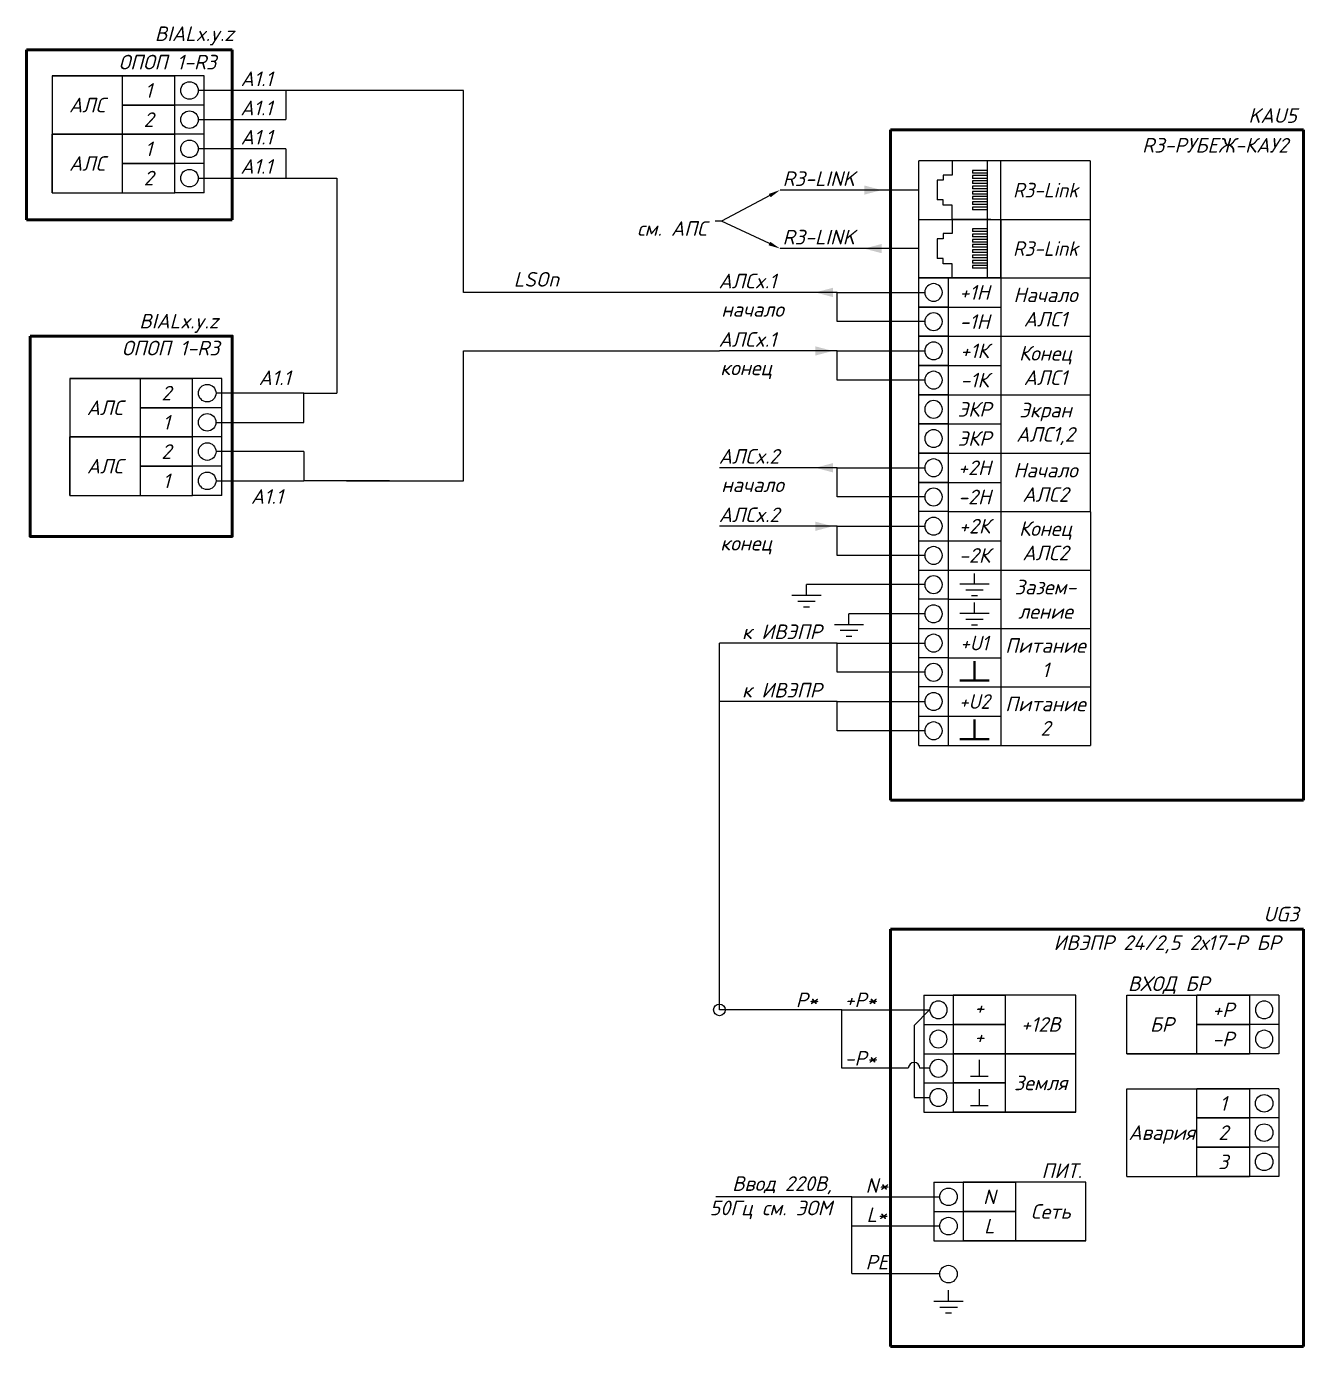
# Model space of a CAD drawing. Extents: x -152830 to 1281226, y -304852 to -2349.
# Drawn here: x 1129699 to 1151549, y -44218 to -21628 of the extents above; entities that cross this region are included whole.
import ezdxf
from ezdxf import colors
from ezdxf.entities.mleader import LeaderData, LeaderLine
from ezdxf.enums import TextEntityAlignment as Align
from ezdxf.math import Vec2, Vec3

# ---------------------------------------------------------------- set-up
doc = ezdxf.new("R2010")
doc.units = 0
doc.header["$LTSCALE"] = 100
doc.layers.get('Defpoints').update_dxf_attribs({"color": 42})
for name, color, linetype, lineweight in [('13_text', 250, 'Continuous', 15), ('TEXT', 7, 'Continuous', 30), ('Кабельные стояки', 7, 'Continuous', 25), ('Схемы подключ', 7, 'Continuous', 15)]:
    doc.layers.add(name, color=color, linetype=linetype, lineweight=lineweight)
doc.layers.add('PDF _Текст', color=7, linetype='Continuous', true_color=0xb82d00)
doc.styles.add('OlympDesign', font='isocpeui.ttf', dxfattribs={"height": 250})

# ---------------------------------------------------------------- blocks, each defined once
blk = doc.blocks.new('разьем')
for p, q in [((0, -1000), (0, 0)), ((-600, 0), (-600, -242)), ((-254, -210), (-254, -163)), ((0, -163), (-254, -163)), ((0, -210), (-254, -210)), ((-753, -332), (-854, -332)), ((-854, -668), (-854, -333)), ((-600, -242), (-753, -242)), ((-753, -242), (-753, -332)), ((-254, -299), (-254, -253)), ((0, -253), (-254, -253)), ((0, -299), (-254, -299)), ((-254, -389), (-254, -343)), ((0, -343), (-254, -343)), ((0, -389), (-254, -389)), ((-254, -479), (-254, -432)), ((0, -432), (-254, -432)), ((-753, -668), (-854, -668)), ((-753, -758), (-753, -668)), ((0, -479), (-254, -479)), ((-254, -568), (-254, -522)), ((0, -522), (-254, -522)), ((0, -568), (-254, -568)), ((-254, -658), (-254, -612)), ((0, -612), (-254, -612)), ((0, -658), (-254, -658)), ((-600, -758), (-753, -758)), ((-600, -1000), (-600, -758)), ((-254, -748), (-254, -701)), ((0, -701), (-254, -701)), ((0, -748), (-254, -748)), ((-254, -838), (-254, -791)), ((0, -791), (-254, -791)), ((0, -838), (-254, -838))]:
    blk.add_line(p, q)

msp = doc.modelspace()

# ---------------------------------------------------------------- linework, layer by layer
for p, q in [((1147899.377199, -23930.056175), (1144968.915081, -23930.056175)), ((1144968.915081, -24930.056175), (1144968.915081, -23930.056175)), ((1146369.850639, -25930.056175), (1146369.850639, -23930.056175)), ((1146196.469893, -24930.056175), (1145536.903674, -24930.056175)), ((1146369.850639, -24930.056175), (1147899.18085, -24930.356367)), ((1146369.83936, -26930.056175), (1147897.495686, -26930.089367)), ((1146369.774177, -29930.056175), (1147897.430503, -29930.089367)), ((1146369.774917, -30930.056175), (1147897.408775, -30930.089367)), ((1145068.83936, -31180.056175), (1143045.495698, -31180.056175)), ((1145068.64307, -31680.056175), (1143771.066615, -31680.056175)), ((1146369.382338, -32930.101832), (1147897.365319, -32930.135031)), ((1146369.774917, -33930.056175), (1147902.338245, -33930.089474)), ((1143014.371832, -38455.81394), (1141554.963632, -38455.81394))]:
    msp.add_line(p, q)
msp.add_lwpolyline([(1144968.915081, -24930.056175), (1146369.850639, -24930.056175), (1146369.850639, -25930.056175), (1144968.915081, -25930.056175)], close=True)
at = {"layer": 'Defpoints'}
msp.add_ray((0, -11682.243475), (1, 0), dxfattribs=at)
msp.add_ray((0, -11682.243475), (1, 0), dxfattribs=at)
at = {"layer": 'Кабельные стояки', "color": 7}
for p, q in [((1134443.109346, -27903.226271), (1132942.848614, -27903.226271)), ((1134443.109346, -28403.226271), (1134443.109346, -27903.226271)), ((1134443.109346, -27903.226271), (1135008.536444, -27903.226271)), ((1132942.848614, -28403.226271), (1134442.848614, -28403.226271)), ((1134443.109346, -28903.226271), (1132943.109346, -28903.226271)), ((1134443.109346, -28903.226271), (1134443.109346, -29403.226271)), ((1132943.109346, -29403.226271), (1134443.109346, -29403.226271)), ((1135911.659304, -29403.226271), (1134443.109346, -29403.226271))]:
    msp.add_line(p, q, dxfattribs=at)
at = {"layer": 'Кабельные стояки'}
for points in [[(1141555.031038, -26180.056175), (1137178.714081, -26180.056175), (1137178.714081, -22723.88108), (1134139.393387, -22723.88108), (1134139.393387, -23223.88108)], [(1134139.65412, -23723.88108), (1134139.65412, -24223.88108), (1135008.536444, -24223.88108), (1135008.536444, -27903.226271)], [(1135177.384325, -29403.226271), (1137178.714081, -29403.226271), (1137178.714081, -27180.056175), (1141555.031038, -27180.056175)]]:
    msp.add_lwpolyline(points, dxfattribs=at)
at = {"layer": 'Кабельные стояки', "color": 7, "lineweight": 50}
msp.add_lwpolyline([(1129762.457515, -26928.077802), (1133219.523754, -26928.077802), (1133219.523754, -30355.277733), (1129762.457515, -30355.277733), (1129762.457515, -26928.077802)], dxfattribs=at)
at = {"layer": 'Кабельные стояки', "color": 7, "lineweight": 25}
for points in [[(1130442.718248, -27653.208435), (1131642.457515, -27653.208435)], [(1130442.718248, -27653.208435), (1130442.718248, -28653.208435)], [(1131642.718248, -27653.208435), (1130442.718248, -27653.208435)], [(1131642.457515, -27653.208435), (1132542.457515, -27653.208435)], [(1131642.718248, -27653.208435), (1131642.718248, -29653.208435)], [(1132542.718248, -27653.208435), (1131642.718248, -27653.208435)], [(1133042.718248, -27653.208435), (1132542.457515, -27653.208435)], [(1132542.718248, -29653.208435), (1132542.718248, -27653.208435)], [(1133042.97898, -27653.208435), (1132542.718248, -27653.208435)], [(1133042.97898, -29653.208435), (1133042.97898, -27653.208435)], [(1132542.457515, -28153.208435), (1131642.457515, -28153.208435)], [(1131642.718248, -28153.208435), (1132542.718248, -28153.208435)], [(1133042.718248, -28153.208435), (1132542.457515, -28153.208435)], [(1133042.97898, -28153.208435), (1132542.718248, -28153.208435)], [(1130442.718248, -28653.208435), (1131642.457515, -28653.208435)], [(1130442.97898, -29653.208435), (1130442.718248, -28653.208435)], [(1130442.97898, -28653.208435), (1131642.718248, -28653.208435)], [(1130442.97898, -28653.208435), (1130442.97898, -29653.208435)], [(1131642.97898, -28653.208435), (1130442.97898, -28653.208435)], [(1131642.457515, -28653.208435), (1132542.457515, -28653.208435)], [(1131642.718248, -28653.208435), (1132542.718248, -28653.208435)], [(1132542.97898, -28653.208435), (1131642.97898, -28653.208435)], [(1133042.718248, -28653.208435), (1132542.457515, -28653.208435)], [(1133042.97898, -28653.208435), (1132542.718248, -28653.208435)], [(1133043.239712, -28653.208435), (1132542.97898, -28653.208435)], [(1132542.718248, -29153.208435), (1131642.718248, -29153.208435)], [(1131642.97898, -29153.208435), (1132542.97898, -29153.208435)], [(1133042.97898, -29153.208435), (1132542.718248, -29153.208435)], [(1133043.239712, -29153.208435), (1132542.97898, -29153.208435)], [(1130442.97898, -29653.208435), (1131642.718248, -29653.208435)], [(1131642.718248, -29653.208435), (1132542.718248, -29653.208435)], [(1133042.97898, -29653.208435), (1132542.718248, -29653.208435)]]:
    msp.add_lwpolyline(points, dxfattribs=at)
for points in [[(1132942.848614, -27903.208435, -1), (1132642.848614, -27903.208435, -1)], [(1132942.587881, -28403.208435, -1), (1132642.587881, -28403.208435, -1)], [(1132943.109346, -28903.208435, -1), (1132643.109346, -28903.208435, -1)], [(1132942.848614, -29403.208435, -1), (1132642.848614, -29403.208435, -1)]]:
    msp.add_lwpolyline(points, format="xyb", close=True, dxfattribs=at)
at = {"layer": 'Схемы подключ'}
for p, q in [((1134139.65412, -22723.88108), (1132639.393387, -22723.88108)), ((1132639.393387, -23223.88108), (1134139.393387, -23223.88108)), ((1134139.65412, -23723.88108), (1132639.65412, -23723.88108)), ((1132639.65412, -24223.88108), (1134139.65412, -24223.88108)), ((1143568.707512, -26180.056175), (1141555.031038, -26180.056175)), ((1143568.426534, -26680.056175), (1143568.426534, -26180.056175)), ((1143568.707512, -26680.056175), (1143568.707512, -26180.056175)), ((1143568.83936, -27180.056175), (1141555.031038, -27180.056175)), ((1143568.83936, -27680.056175), (1143568.83936, -27180.056175)), ((1143568.707512, -29180.056175), (1141555.031038, -29180.056175)), ((1143568.426534, -29680.056175), (1143568.426534, -29180.056175)), ((1143568.707512, -29680.056175), (1143568.707512, -29180.056175)), ((1143568.83936, -30180.056175), (1141555.031038, -30180.056175)), ((1143568.83936, -30680.056175), (1143568.83936, -30180.056175)), ((1143568.575664, -32180.056175), (1141554.963632, -32180.056175)), ((1143568.511222, -32680.056175), (1143568.511222, -32180.056175)), ((1143568.575664, -32680.056175), (1143568.575664, -32180.056175)), ((1143568.707512, -32680.056175), (1143568.707512, -32180.056175)), ((1143568.575664, -33180.056175), (1141554.963632, -33180.056175)), ((1143568.511222, -33680.056175), (1143568.511222, -33180.056175)), ((1143568.575664, -33680.056175), (1143568.575664, -33180.056175)), ((1143568.707512, -33680.056175), (1143568.707512, -33180.056175)), ((1143619.897732, -38455.81394), (1143014.371832, -38455.81394)), ((1143651.468693, -38455.790693), (1143050.750938, -38455.790693)), ((1143651.729425, -38455.601027), (1143051.793867, -38455.601027)), ((1143651.803833, -39055.68005), (1143651.729425, -38455.601027)), ((1143651.915437, -39455.759077), (1143651.841029, -39055.68005)), ((1143822.781826, -41655.697452), (1141495.672223, -41655.697452)), ((1143822.781826, -42967.148648), (1143822.781826, -41655.697452))]:
    msp.add_line(p, q, dxfattribs=at)
at = {"layer": 'Схемы подключ', "lineweight": 50}
msp.add_line((1144482.306013, -23396.886388), (1144482.306013, -34868.584862), dxfattribs=at)
at = {"layer": 'Схемы подключ', "color": 0, "lineweight": 25}
for p, q in [((1144968.915081, -24428.750037), (1142591.764403, -24428.750037)), ((1144969.676229, -25430.99786), (1142591.764403, -25428.750037)), ((1143568.426534, -26180.056175), (1145068.707512, -26180.056175)), ((1145068.707512, -26680.056175), (1143568.426534, -26680.056175)), ((1143568.83936, -27180.056175), (1145068.83936, -27180.056175)), ((1145069.120338, -27680.056175), (1143568.83936, -27680.056175)), ((1143568.426534, -29180.056175), (1145068.707512, -29180.056175)), ((1145068.707512, -29680.056175), (1143568.426534, -29680.056175)), ((1143568.83936, -30180.056175), (1145068.83936, -30180.056175)), ((1145068.83936, -30680.056175), (1143568.558381, -30680.056175)), ((1143568.511222, -32180.056175), (1145068.707512, -32180.056175)), ((1145068.707512, -32680.056175), (1143568.511222, -32680.056175)), ((1143568.511222, -33180.056175), (1145068.707512, -33180.056175)), ((1145068.707512, -33680.056175), (1143568.511222, -33680.056175)), ((1143650.686496, -38455.790693), (1145151.468693, -38455.790693)), ((1143651.729425, -38455.601027), (1145151.729425, -38455.601027)), ((1144786.28926, -39455.759077), (1143651.915437, -39455.759077)), ((1145151.915437, -39455.759077), (1144986.28925, -39455.759077)), ((1143822.260361, -41655.697452), (1145322.781826, -41655.697452)), ((1145322.781826, -42155.697452), (1143822.781826, -42155.697452)), ((1143822.781826, -42967.148648), (1145321.684322, -42967.148648))]:
    msp.add_line(p, q, dxfattribs=at)
at = {"layer": 'Схемы подключ', "lineweight": 50}
for points in [[(1133219.523754, -22030.442857), (1129699.364725, -22030.442857)], [(1129699.364725, -22030.442857), (1129699.364725, -24935.793959)], [(1133219.523754, -24935.793959), (1133219.523754, -22030.442857)], [(1144482.306013, -23396.886388), (1151548.566745, -23396.886388)], [(1151548.566745, -23396.886388), (1151548.584003, -34868.584862)], [(1129699.364725, -24935.793959), (1133219.523754, -24935.793959)], [(1151548.584003, -34868.584862), (1144482.306013, -34868.584862)], [(1144482.306013, -37076.445343), (1151548.566745, -37076.445343)], [(1144482.637945, -44217.513552), (1144482.306013, -37076.445343)], [(1151548.898677, -44217.513552), (1151548.566745, -37076.445343)], [(1144482.637945, -44217.513552), (1151548.898677, -44217.513552)]]:
    msp.add_lwpolyline(points, dxfattribs=at)
at = {"layer": 'Схемы подключ', "color": 0, "lineweight": 25}
for points in [[(1130139.263021, -22473.863244), (1131339.002289, -22473.863244)], [(1130139.263021, -22473.863244), (1130139.263021, -23473.863244)], [(1131339.263021, -22473.863244), (1130139.263021, -22473.863244)], [(1131339.002289, -22473.863244), (1132239.002289, -22473.863244)], [(1131339.263021, -22473.863244), (1131339.263021, -24473.863244)], [(1132239.263021, -22473.863244), (1131339.263021, -22473.863244)], [(1132739.263021, -22473.863244), (1132239.002289, -22473.863244)], [(1132239.263021, -24473.863244), (1132239.263021, -22473.863244)], [(1132739.523754, -22473.863244), (1132239.263021, -22473.863244)], [(1132739.523754, -24473.863244), (1132739.523754, -22473.863244)], [(1132239.002289, -22973.863244), (1131339.002289, -22973.863244)], [(1131339.263021, -22973.863244), (1132239.263021, -22973.863244)], [(1132739.263021, -22973.863244), (1132239.002289, -22973.863244)], [(1132739.523754, -22973.863244), (1132239.263021, -22973.863244)], [(1130139.263021, -23473.863244), (1131339.002289, -23473.863244)], [(1130139.523754, -24473.863244), (1130139.263021, -23473.863244)], [(1130139.523754, -23473.863244), (1131339.263021, -23473.863244)], [(1130139.523754, -23473.863244), (1130139.523754, -24473.863244)], [(1131339.523754, -23473.863244), (1130139.523754, -23473.863244)], [(1131339.002289, -23473.863244), (1132239.002289, -23473.863244)], [(1131339.263021, -23473.863244), (1132239.263021, -23473.863244)], [(1132239.523754, -23473.863244), (1131339.523754, -23473.863244)], [(1132739.263021, -23473.863244), (1132239.002289, -23473.863244)], [(1132739.523754, -23473.863244), (1132239.263021, -23473.863244)], [(1132739.784486, -23473.863244), (1132239.523754, -23473.863244)], [(1147899.377199, -23930.056175), (1147899.180909, -24930.056175)], [(1132239.263021, -23973.863244), (1131339.263021, -23973.863244)], [(1131339.523754, -23973.863244), (1132239.523754, -23973.863244)], [(1132739.523754, -23973.863244), (1132239.263021, -23973.863244)], [(1132739.784486, -23973.863244), (1132239.523754, -23973.863244)], [(1130139.523754, -24473.863244), (1131339.263021, -24473.863244)], [(1131339.263021, -24473.863244), (1132239.263021, -24473.863244)], [(1132739.523754, -24473.863244), (1132239.263021, -24473.863244)], [(1147899.180909, -24930.056175), (1147898.984619, -25930.056175)], [(1145468.575664, -25930.056175), (1144968.64307, -25930.056175)], [(1144968.64307, -26430.059834), (1144968.64307, -25930.056175)], [(1145470.100092, -25930.056175), (1144968.771954, -25930.056175)], [(1144968.915081, -25930.056175), (1145470.243219, -25930.056175)], [(1145468.575664, -25930.056175), (1146369.511222, -25930.056175)], [(1145468.771954, -25930.056175), (1145468.771954, -26430.056175)], [(1145470.243219, -25930.056175), (1146371.178777, -25930.056175)], [(1146369.511222, -25930.056175), (1146369.511222, -26430.056175)], [(1146369.707512, -25930.056175), (1147898.984619, -25930.056175)], [(1147898.984619, -25930.056175), (1147902.338245, -33930.089474)], [(1145468.707512, -26430.056175), (1144968.64307, -26430.056175)], [(1144968.64307, -26930.056175), (1144968.64307, -26430.059834)], [(1144968.771954, -26430.056175), (1145468.771954, -26430.056175)], [(1144968.903802, -26430.056175), (1145468.903802, -26430.056175)], [(1145468.707512, -26430.056175), (1146369.64307, -26430.056175)], [(1145468.771954, -26430.056175), (1146369.511222, -26430.056175)], [(1145468.903802, -26430.056175), (1145468.903802, -26930.056175)], [(1145468.903802, -26430.056175), (1146369.83936, -26430.056175)], [(1146369.64307, -26430.056175), (1146369.64307, -26930.056175)], [(1144968.64307, -27430.060174), (1144968.64307, -26930.056175)], [(1145468.707512, -26930.056175), (1144968.64307, -26930.056175)], [(1144968.903802, -26930.056175), (1145468.903802, -26930.056175)], [(1145468.707512, -26930.056175), (1146369.64307, -26930.056175)], [(1145468.903802, -26930.056175), (1146369.64307, -26930.056175)], [(1145468.903802, -26930.056175), (1145468.903802, -27430.056175)], [(1145468.903802, -26930.056175), (1146369.83936, -26930.056175)], [(1146369.64307, -26930.056175), (1146369.64307, -27430.056175)], [(1144968.626695, -27930.056175), (1144968.64307, -27430.060174)], [(1145468.707512, -27430.056175), (1144968.64307, -27430.056175)], [(1144968.903802, -27430.056175), (1145468.903802, -27430.056175)], [(1145468.707512, -27430.056175), (1146369.64307, -27430.056175)], [(1145468.903802, -27430.056175), (1146369.64307, -27430.056175)], [(1145468.903802, -27430.056175), (1145468.903802, -27930.056175)], [(1145468.903802, -27430.056175), (1146369.83936, -27430.056175)], [(1146369.64307, -27430.056175), (1146369.64307, -27930.056175)], [(1144968.64307, -28430.05718), (1144968.64307, -27930.056175)], [(1145468.707512, -27930.056175), (1144968.64307, -27930.056175)], [(1144968.903802, -27930.056175), (1145468.903802, -27930.056175)], [(1145468.707512, -27930.056175), (1146369.64307, -27930.056175)], [(1145468.903802, -27930.056175), (1146369.64307, -27930.056175)], [(1145468.903802, -27930.056175), (1145468.903802, -28430.056175)], [(1145468.903802, -27930.056175), (1147897.473958, -27930.086315)], [(1146369.64307, -27930.056175), (1146369.64307, -28430.056175)], [(1144968.64307, -28430.056175), (1145468.903802, -28430.056175)], [(1145468.707512, -28430.056175), (1144968.64307, -28430.056175)], [(1144968.64307, -28930.056175), (1144968.64307, -28430.05718)], [(1145468.707512, -28430.056175), (1146369.44678, -28430.056175)], [(1145468.707512, -28430.056175), (1145468.707512, -28930.056175)], [(1145468.903802, -28430.056175), (1146369.64307, -28430.056175)], [(1146369.44678, -28430.056175), (1146369.44678, -28930.056175)], [(1144968.64307, -29430.056175), (1144968.64307, -28930.056175)], [(1145468.511222, -28930.056175), (1144968.64307, -28930.056175)], [(1144968.707512, -28930.056175), (1145468.707512, -28930.056175)], [(1145468.511222, -28930.056175), (1147897.452231, -28930.056175)], [(1145468.707512, -28930.056175), (1146369.44678, -28930.056175)], [(1145468.707512, -28930.056175), (1145468.707512, -29430.056175)], [(1145468.707512, -28930.056175), (1146369.64307, -28930.056175)], [(1146369.44678, -28930.056175), (1146369.44678, -29430.056175)], [(1145468.64307, -29430.056175), (1144968.64307, -29430.056175)], [(1144968.64307, -29930.056175), (1144968.64307, -29430.056175)], [(1145468.707512, -29430.056175), (1144968.707512, -29430.056175)], [(1144968.83936, -29430.056175), (1145468.83936, -29430.056175)], [(1145468.64307, -29430.056175), (1146369.578627, -29430.056175)], [(1145468.707512, -29430.056175), (1146369.44678, -29430.056175)], [(1145468.83936, -29430.056175), (1146369.774917, -29430.056175)], [(1145468.83936, -29430.056175), (1145468.83936, -29930.056175)], [(1146369.578627, -29430.056175), (1146369.578627, -29930.056175)], [(1145468.64307, -29930.056175), (1144968.64307, -29930.056175)], [(1144968.64307, -30430.056175), (1144968.64307, -29930.056175)], [(1145468.83936, -29930.056175), (1144968.83936, -29930.056175)], [(1145468.64307, -29930.056175), (1146369.578627, -29930.056175)], [(1145468.83936, -29930.056175), (1146369.774917, -29930.056175)], [(1145468.83936, -29930.056175), (1145468.83936, -30430.056175)], [(1145468.83936, -29930.056175), (1146369.578627, -29930.056175)], [(1146369.578627, -29930.056175), (1146369.578627, -30430.056175)], [(1144968.64307, -30930.056175), (1144968.64307, -30430.056175)], [(1144968.83936, -30430.056175), (1145468.83936, -30430.056175)], [(1145468.83936, -30430.056175), (1146369.578627, -30430.056175)], [(1145468.83936, -30430.056175), (1145468.83936, -30930.056175)], [(1145468.83936, -30430.056175), (1146369.774917, -30430.056175)], [(1146369.578627, -30430.056175), (1146369.578627, -30930.056175)], [(1144968.83936, -31430.056175), (1144968.64307, -30930.056175)], [(1144968.83936, -30930.056175), (1145468.83936, -30930.056175)], [(1145468.83936, -30930.056175), (1146369.578627, -30930.056175)], [(1145468.83936, -30930.056175), (1145468.83936, -31430.056175)], [(1146369.578627, -30930.056175), (1146369.578627, -31430.056175)], [(1145918.632792, -31174.214225), (1145918.632792, -30987.214225)], [(1143295.495698, -31367.056175), (1142795.495698, -31367.056175)], [(1143045.495698, -31367.056175), (1143045.495698, -31180.056175)], [(1146168.632792, -31174.214225), (1145668.632792, -31174.214225)], [(1146068.632792, -31274.214225), (1145768.632792, -31274.214225)], [(1145968.632792, -31374.214225), (1145868.632792, -31374.214225)], [(1143195.495698, -31467.056175), (1142895.495698, -31467.056175)], [(1143095.495698, -31567.056175), (1142995.495698, -31567.056175)], [(1145468.64307, -31430.056175), (1144968.64307, -31430.056175)], [(1144968.64307, -31930.056175), (1144968.64307, -31430.056175)], [(1145468.64307, -31430.056175), (1146369.382338, -31430.056175)], [(1145468.64307, -31430.056175), (1145468.64307, -31930.056175)], [(1145918.632792, -31674.214225), (1145918.632792, -31487.214225)], [(1146369.382338, -31430.056175), (1146369.382338, -31930.056175)], [(1143771.066615, -31867.056175), (1143771.066615, -31680.056175)], [(1146168.632792, -31674.214225), (1145668.632792, -31674.214225)], [(1146068.632792, -31774.214225), (1145768.632792, -31774.214225)], [(1144021.066615, -31867.056175), (1143521.066615, -31867.056175)], [(1143921.066615, -31967.056175), (1143621.066615, -31967.056175)], [(1143821.066615, -32067.056175), (1143721.066615, -32067.056175)], [(1144968.64307, -31930.056175), (1145468.64307, -31930.056175)], [(1144968.707512, -32430.056175), (1144968.64307, -31930.056175)], [(1144968.707512, -31930.056175), (1145468.707512, -31930.056175)], [(1145468.64307, -31930.056175), (1146369.382338, -31930.056175)], [(1145468.707512, -31930.056175), (1145468.707512, -32430.056175)], [(1145968.632792, -31874.214225), (1145868.632792, -31874.214225)], [(1146369.382338, -31930.101832), (1147897.387047, -31930.101832)], [(1146369.44678, -31930.056175), (1146369.44678, -32430.056175)], [(1141554.963632, -38455.81394), (1141554.963632, -32180.056175)], [(1145468.707512, -32430.056175), (1144968.707512, -32430.056175)], [(1144968.83936, -32930.056175), (1144968.83936, -32430.056175)], [(1145468.707512, -32430.056175), (1146369.44678, -32430.056175)], [(1145468.83936, -32430.056175), (1145468.83936, -32930.056175)], [(1146369.578627, -32430.056175), (1146369.578627, -32930.056175)], [(1144968.64307, -33430.056175), (1144968.83936, -32930.056175)], [(1145468.64307, -32930.056175), (1144968.83936, -32930.056175)], [(1145468.83936, -32930.056175), (1146369.774917, -32930.056175)], [(1145468.83936, -32930.056175), (1145468.83936, -33430.056175)], [(1146369.578627, -32930.056175), (1146369.578627, -33430.056175)], [(1144968.64307, -33930.056175), (1144968.64307, -33430.056175)], [(1144968.83936, -33430.056175), (1145468.83936, -33430.056175)], [(1145468.83936, -33430.056175), (1146369.578627, -33430.056175)], [(1145468.83936, -33430.056175), (1145468.83936, -33930.056175)], [(1145468.83936, -33430.056175), (1146369.774917, -33430.056175)], [(1146369.578627, -33430.056175), (1146369.578627, -33930.056175)], [(1144968.64307, -33930.056175), (1145468.83936, -33930.056175)], [(1145468.83936, -33930.056175), (1146369.578627, -33930.056175)], [(1145051.077563, -38205.697452), (1145551.338296, -38205.697452)], [(1145051.338296, -38205.697452), (1145551.599028, -38205.697452)], [(1145051.338296, -38205.697452), (1145051.338296, -38705.697452)], [(1145051.599028, -38205.697452), (1145551.85976, -38205.697452)], [(1145051.599028, -38205.697452), (1145051.599028, -38705.697452)], [(1145551.338296, -38205.697452), (1146451.338296, -38205.697452)], [(1145551.599028, -38205.697452), (1145551.599028, -38705.697452)], [(1147651.599028, -38205.697452), (1145551.599028, -38205.697452)], [(1145551.85976, -38205.697452), (1145551.85976, -38705.697452)], [(1146451.85976, -38205.697452), (1145551.85976, -38205.697452)], [(1146451.85976, -38705.697452), (1146451.85976, -38205.697452)], [(1147651.599028, -39205.697452), (1147651.599028, -38205.697452)], [(1148524.853404, -38205.855502), (1150624.853404, -38205.855502)], [(1148524.853404, -39205.855502), (1148524.853404, -38205.855502)], [(1149724.592672, -38705.855502), (1149724.592672, -38205.855502)], [(1149724.592672, -38205.855502), (1150624.592672, -38205.855502)], [(1150625.114137, -38205.855502), (1149725.114137, -38205.855502)], [(1151124.853404, -38205.855502), (1150624.592672, -38205.855502)], [(1150624.592672, -38205.855502), (1150624.592672, -38705.855502)], [(1151125.114137, -38205.855502), (1150624.853404, -38205.855502)], [(1150624.853404, -38205.855502), (1150624.853404, -38705.855502)], [(1151125.374869, -38205.855502), (1150625.114137, -38205.855502)], [(1151124.853404, -38205.855502), (1151124.853404, -38705.855502)], [(1151125.114137, -38205.855502), (1151125.114137, -38705.855502)], [(1145151.468693, -38455.790693), (1144886.289255, -38720.97013)], [(1145051.338296, -38705.697452), (1145551.599028, -38705.697452)], [(1145051.338296, -38705.697452), (1145051.338296, -39205.697452)], [(1145051.599028, -38705.697452), (1145551.85976, -38705.697452)], [(1145551.599028, -38705.697452), (1145551.599028, -39205.697452)], [(1146451.599028, -38705.697452), (1145551.599028, -38705.697452)], [(1145551.85976, -38705.697452), (1146451.85976, -38705.697452)], [(1146451.599028, -39205.697452), (1146451.599028, -38705.697452)], [(1150624.592672, -38705.855502), (1149724.592672, -38705.855502)], [(1149724.853404, -39205.855502), (1149724.853404, -38705.855502)], [(1149724.853404, -38705.855502), (1150624.853404, -38705.855502)], [(1151124.853404, -38705.855502), (1150624.592672, -38705.855502)], [(1150624.853404, -38705.855502), (1150624.853404, -39205.855502)], [(1151125.114137, -38705.855502), (1150624.853404, -38705.855502)], [(1151125.114137, -38705.855502), (1151125.114137, -39205.855502)], [(1145051.002844, -39205.855502), (1145551.263576, -39205.855502)], [(1145051.263576, -39205.855502), (1145051.263576, -39705.855502)], [(1145051.263576, -39205.855502), (1145551.524308, -39205.855502)], [(1145051.338296, -39205.697452), (1145551.599028, -39205.697452)], [(1145051.524308, -39205.855502), (1145051.524308, -39705.855502)], [(1145051.524308, -39205.855502), (1145551.78504, -39205.855502)], [(1145051.599028, -39205.697452), (1145551.85976, -39205.697452)], [(1145551.263576, -39205.855502), (1146451.263576, -39205.855502)], [(1147651.524308, -39205.855502), (1145551.524308, -39205.855502)], [(1145551.524308, -39205.855502), (1145551.524308, -39705.855502)], [(1145551.599028, -39205.697452), (1146451.599028, -39205.697452)], [(1145551.78504, -39205.855502), (1145551.78504, -39705.855502)], [(1146451.78504, -39205.855502), (1145551.78504, -39205.855502)], [(1146451.85976, -39205.697452), (1145551.85976, -39205.697452)], [(1146451.599028, -39205.697452), (1147651.599028, -39205.697452)], [(1146451.78504, -39705.855502), (1146451.78504, -39205.855502)], [(1147651.599028, -39205.697452), (1146451.85976, -39205.697452)], [(1147651.524308, -40205.855502), (1147651.524308, -39205.855502)], [(1148524.853404, -39205.855502), (1149724.592672, -39205.855502)], [(1149724.853404, -39205.855502), (1148524.853404, -39205.855502)], [(1148524.928124, -39206.013552), (1150624.928124, -39206.013552)], [(1149724.592672, -39205.855502), (1150624.592672, -39205.855502)], [(1149724.667392, -39206.013552), (1150624.667392, -39206.013552)], [(1150624.853404, -39205.855502), (1149724.853404, -39205.855502)], [(1150625.188856, -39206.013552), (1149725.188856, -39206.013552)], [(1151124.853404, -39205.855502), (1150624.592672, -39205.855502)], [(1151124.928124, -39206.013552), (1150624.667392, -39206.013552)], [(1151125.114137, -39205.855502), (1150624.853404, -39205.855502)], [(1151125.188856, -39206.013552), (1150624.928124, -39206.013552)], [(1151125.449588, -39206.013552), (1150625.188856, -39206.013552)], [(1146001.667392, -39597.013552), (1146001.667392, -39310.013552)], [(1145051.263576, -39705.855502), (1145051.263576, -40205.855502)], [(1145051.263576, -39705.855502), (1145551.524308, -39705.855502)], [(1145051.524308, -39705.855502), (1145551.78504, -39705.855502)], [(1145551.524308, -39705.855502), (1145551.524308, -40205.855502)], [(1146451.524308, -39705.855502), (1145551.524308, -39705.855502)], [(1145551.78504, -39705.855502), (1146451.78504, -39705.855502)], [(1146151.667392, -39597.013552), (1145851.667392, -39597.013552)], [(1146451.524308, -40205.855502), (1146451.524308, -39705.855502)], [(1146001.667392, -40097.013552), (1146001.667392, -39810.013552)], [(1148524.853404, -41306.171602), (1148524.853404, -39805.855502)], [(1148524.853404, -39805.855502), (1150624.853404, -39805.855502)], [(1149724.592672, -40305.855502), (1149724.592672, -39805.855502)], [(1149724.592672, -39805.855502), (1150624.592672, -39805.855502)], [(1150625.114137, -39805.855502), (1149725.114137, -39805.855502)], [(1150624.592672, -39805.855502), (1150624.592672, -40305.855502)], [(1151124.853404, -39805.855502), (1150624.592672, -39805.855502)], [(1151125.114137, -39805.855502), (1150624.853404, -39805.855502)], [(1150624.853404, -39805.855502), (1150624.853404, -40305.855502)], [(1151125.374869, -39805.855502), (1150625.114137, -39805.855502)], [(1151124.853404, -39805.855502), (1151124.853404, -40305.855502)], [(1151125.114137, -39805.855502), (1151125.114137, -40305.855502)], [(1145051.263576, -40205.855502), (1145551.524308, -40205.855502)], [(1145051.524308, -40205.855502), (1145551.78504, -40205.855502)], [(1145551.524308, -40205.855502), (1146451.524308, -40205.855502)], [(1146451.78504, -40205.855502), (1145551.78504, -40205.855502)], [(1146151.667392, -40097.013552), (1145851.667392, -40097.013552)], [(1146451.524308, -40205.855502), (1147651.524308, -40205.855502)], [(1147651.524308, -40205.855502), (1146451.78504, -40205.855502)], [(1150624.592672, -40305.855502), (1149724.592672, -40305.855502)], [(1149724.667392, -41306.171602), (1149724.853404, -40305.855502)], [(1149724.853404, -40305.855502), (1150624.853404, -40305.855502)], [(1151124.853404, -40305.855502), (1150624.592672, -40305.855502)], [(1151125.114137, -40305.855502), (1150624.853404, -40305.855502)], [(1150624.853404, -40305.855502), (1150624.853404, -40805.855502)], [(1151125.114137, -40305.855502), (1151125.114137, -40805.855502)], [(1149724.592672, -40805.855502), (1150624.592672, -40805.855502)], [(1149724.667392, -40806.013552), (1150624.667392, -40806.013552)], [(1150624.853404, -40805.855502), (1149724.853404, -40805.855502)], [(1150625.188856, -40806.013552), (1149725.188856, -40806.013552)], [(1151124.853404, -40805.855502), (1150624.592672, -40805.855502)], [(1151124.928124, -40806.013552), (1150624.667392, -40806.013552)], [(1151125.114137, -40805.855502), (1150624.853404, -40805.855502)], [(1150624.853404, -40806.013552), (1150624.853404, -41306.013552)], [(1151125.188856, -40806.013552), (1150624.928124, -40806.013552)], [(1151125.449588, -40806.013552), (1150625.188856, -40806.013552)], [(1151125.114137, -40806.013552), (1151125.114137, -41306.013552)], [(1148524.928124, -41306.171602), (1150624.928124, -41306.171602)], [(1149724.592672, -41306.013552), (1150624.592672, -41306.013552)], [(1149724.667392, -41306.171602), (1150624.667392, -41306.171602)], [(1150624.853404, -41306.013552), (1149724.853404, -41306.013552)], [(1150625.188856, -41306.171602), (1149725.188856, -41306.171602)], [(1151124.853404, -41306.013552), (1150624.592672, -41306.013552)], [(1151124.928124, -41306.171602), (1150624.667392, -41306.171602)], [(1151125.114137, -41306.013552), (1150624.853404, -41306.013552)], [(1151125.188856, -41306.171602), (1150624.928124, -41306.171602)], [(1151125.449588, -41306.171602), (1150625.188856, -41306.171602)], [(1145223.172924, -41405.697452), (1145723.433656, -41405.697452)], [(1145223.433656, -41405.697452), (1145223.433656, -41905.697452)], [(1145223.433656, -41405.697452), (1145723.694388, -41405.697452)], [(1145223.694388, -41405.697452), (1145223.694388, -41905.697452)], [(1145223.694388, -41405.697452), (1145723.95512, -41405.697452)], [(1145723.433656, -41405.697452), (1146623.433656, -41405.697452)], [(1147823.694388, -41405.697452), (1145723.694388, -41405.697452)], [(1145723.694388, -41405.697452), (1145723.694388, -41905.697452)], [(1146623.95512, -41405.697452), (1145723.95512, -41405.697452)], [(1145723.95512, -41405.697452), (1145723.95512, -41905.697452)], [(1146623.95512, -41905.697452), (1146623.95512, -41405.697452)], [(1147823.694388, -42405.697452), (1147823.694388, -41405.697452)], [(1145223.433656, -41905.697452), (1145723.694388, -41905.697452)], [(1145223.433656, -41905.697452), (1145223.433656, -42405.697452)], [(1145223.694388, -41905.697452), (1145723.95512, -41905.697452)], [(1146623.694388, -41905.697452), (1145723.694388, -41905.697452)], [(1145723.694388, -41905.697452), (1145723.694388, -42405.697452)], [(1145723.95512, -41905.697452), (1146623.95512, -41905.697452)], [(1146623.694388, -42405.697452), (1146623.694388, -41905.697452)], [(1145223.098204, -42405.855502), (1145723.358936, -42405.855502)], [(1145223.358936, -42405.855502), (1145723.619669, -42405.855502)], [(1145223.433656, -42405.697452), (1145723.694388, -42405.697452)], [(1145223.619669, -42405.855502), (1145723.880401, -42405.855502)], [(1145223.694388, -42405.697452), (1145723.95512, -42405.697452)], [(1145723.358936, -42405.855502), (1146623.358936, -42405.855502)], [(1147823.619669, -42405.855502), (1145723.619669, -42405.855502)], [(1145723.694388, -42405.697452), (1146623.694388, -42405.697452)], [(1146623.880401, -42405.855502), (1145723.880401, -42405.855502)], [(1146623.95512, -42405.697452), (1145723.95512, -42405.697452)], [(1146623.694388, -42405.697452), (1147823.694388, -42405.697452)], [(1147823.694388, -42405.697452), (1146623.95512, -42405.697452)], [(1145475.284217, -43441.697452), (1145475.284217, -43254.697452)], [(1145225.284217, -43441.697452), (1145725.284217, -43441.697452)], [(1145325.284217, -43541.697452), (1145625.284217, -43541.697452)], [(1145425.284217, -43641.697452), (1145525.284217, -43641.697452)]]:
    msp.add_lwpolyline(points, dxfattribs=at)
for points in [[(1132639.393387, -22723.863244, -1), (1132339.393387, -22723.863244, -1)], [(1132639.132655, -23223.863244, -1), (1132339.132655, -23223.863244, -1)], [(1132639.65412, -23723.863244, -1), (1132339.65412, -23723.863244, -1)], [(1132639.393387, -24223.863244, -1), (1132339.393387, -24223.863244, -1)], [(1145068.771954, -26180.056175, 1), (1145368.771954, -26180.056175, 1)], [(1145068.903802, -26680.056175, 1), (1145368.903802, -26680.056175, 1)], [(1145068.903802, -27180.056175, 1), (1145368.903802, -27180.056175, 1)], [(1145068.903802, -27680.056175, 1), (1145368.903802, -27680.056175, 1)], [(1145068.903802, -28180.056175, 1), (1145368.903802, -28180.056175, 1)], [(1145068.707512, -28680.056175, 1), (1145368.707512, -28680.056175, 1)], [(1145068.707512, -29180.056175, 1), (1145368.707512, -29180.056175, 1)], [(1145068.83936, -29680.056175, 1), (1145368.83936, -29680.056175, 1)], [(1145068.83936, -30180.056175, 1), (1145368.83936, -30180.056175, 1)], [(1145068.83936, -30680.056175, 1), (1145368.83936, -30680.056175, 1)], [(1145068.83936, -31180.056175, 1), (1145368.83936, -31180.056175, 1)], [(1145068.64307, -31680.056175, 1), (1145368.64307, -31680.056175, 1)], [(1145068.707512, -32180.056175, 1), (1145368.707512, -32180.056175, 1)], [(1145068.83936, -32680.056175, 1), (1145368.83936, -32680.056175, 1)], [(1145068.83936, -33180.056175, 1), (1145368.83936, -33180.056175, 1)], [(1145068.83936, -33680.056175, 1), (1145368.83936, -33680.056175, 1)], [(1145151.729394, -38455.697452, 1), (1145451.729394, -38455.697452, 1)], [(1150724.723038, -38455.855502, 1), (1151024.723038, -38455.855502, 1)], [(1145151.468662, -38955.697452, 1), (1145451.468662, -38955.697452, 1)], [(1150724.983771, -38955.855502, 1), (1151024.983771, -38955.855502, 1)], [(1145151.654674, -39455.855502, 1), (1145451.654674, -39455.855502, 1)], [(1145151.393942, -39955.855502, 1), (1145451.393942, -39955.855502, 1)], [(1151024.723038, -40055.855502, -1), (1150724.723038, -40055.855502, -1)], [(1151024.983771, -40555.855502, -1), (1150724.983771, -40555.855502, -1)], [(1151024.983771, -41056.013552, -1), (1150724.983771, -41056.013552, -1)], [(1145623.824754, -41655.697452, -1), (1145323.824754, -41655.697452, -1)], [(1145623.564022, -42155.697452, -1), (1145323.564022, -42155.697452, -1)], [(1145623.023485, -42976.697452, -1), (1145323.023485, -42976.697452, -1)]]:
    msp.add_lwpolyline(points, format="xyb", close=True, dxfattribs=at)
at = {"layer": 'Схемы подключ', "color": 0, "lineweight": 40}
for points in [[(1145918.57706, -32821.909247), (1145918.632792, -32487.214225)], [(1146168.57706, -32821.909247), (1145668.57706, -32821.909247)], [(1145918.57706, -33821.909247), (1145918.632792, -33487.214225)], [(1146168.57706, -33821.909247), (1145668.57706, -33821.909247)]]:
    msp.add_lwpolyline(points, dxfattribs=at)
at = {"layer": 'Схемы подключ'}
msp.add_lwpolyline([(1145151.468693, -38455.790693), (1144886.289255, -38720.97013), (1144886.289255, -39955.855502), (1145151.60054, -39955.855502)], dxfattribs=at)
msp.add_circle((1141554.963632, -38455.81394), 100, dxfattribs=at)
at = {"layer": 'Схемы подключ', "color": 0, "lineweight": 25}
msp.add_arc((1144886.289255, -39455.790693), 100, 0.0181145958, 179.9818854042, dxfattribs=at)
at = {"layer": 'Схемы подключ', "linetype": 'Continuous', "extrusion": (0, 0, -1)}
for points in [[(-1144031.955688, -24507.856515), (-1144331.723273, -24428.750037), (-1144031.955688, -24349.643558)], [(-1144032.236666, -24507.856515), (-1144332.004251, -24428.750037), (-1144032.236666, -24349.643558)], [(-1144331.591426, -25350.949697), (-1144031.82384, -25430.056175), (-1144331.591426, -25509.162653)], [(-1144331.872404, -25350.949697), (-1144032.104818, -25430.056175), (-1144331.872404, -25509.162653)], [(-1143495.339487, -26259.162653), (-1143195.571902, -26180.056175), (-1143495.339487, -26100.949697)], [(-1143495.620465, -26259.162653), (-1143195.85288, -26180.056175), (-1143495.620465, -26100.949697)], [(-1143195.703749, -27102.255835), (-1143495.471335, -27181.362313), (-1143195.703749, -27260.468792)], [(-1143195.984728, -27102.255835), (-1143495.752313, -27181.362313), (-1143195.984728, -27260.468792)], [(-1143495.339487, -29259.162653), (-1143195.571902, -29180.056175), (-1143495.339487, -29100.949697)], [(-1143495.620465, -29259.162653), (-1143195.85288, -29180.056175), (-1143495.620465, -29100.949697)], [(-1143195.703749, -30102.255835), (-1143495.471335, -30181.362313), (-1143195.703749, -30260.468792)], [(-1143195.984728, -30102.255835), (-1143495.752313, -30181.362313), (-1143195.984728, -30260.468792)]]:
    msp.add_solid(points, dxfattribs=at)

# ---------------------------------------------------------------- block references
at = {"xscale": -1, "rotation": 180}
for p in [(1146136.441496, -24930.056175), (1146136.441496, -25930.056175)]:
    msp.add_blockref('разьем', p, dxfattribs=at)

# ---------------------------------------------------------------- texts
at = {"char_height": 250, "attachment_point": 5, "style": 'OlympDesign'}
for s, insert, width in [('Начало АЛС1', (1147133.601599, -26430.072771), 328.25), ('Конец АЛС1', (1147133.733447, -27430.072771), 328.25), ('Экран АЛС1,2', (1147133.721036, -28430.072771), 328.25), ('Начало АЛС2', (1147133.536416, -29430.072771), 328.25), ('Конец АЛС2', (1147133.668263, -30430.072771), 328.25), ('Зазем-\\Pление', (1147133.580982, -31430.082562), 1515.37165178), ('Питание 1', (1147133.275684, -32430.118428), 1440.32102855), ('Питание 2', (1147133.253957, -33430.072762), 1440.32102855)]:
    msp.add_mtext(s, dxfattribs=dict(at, insert=insert, width=width))
at = {"layer": 'PDF _Текст', "insert": (1143482.507397, -42037.984625), "char_height": 250, "width": 2409.2988173, "attachment_point": 9, "style": 'OlympDesign'}
msp.add_mtext('Ввод 220В,\\P 50Гц см. ЭОМ', dxfattribs=at)
at = {"layer": 'TEXT', "color": 0, "lineweight": 30, "style": 'OlympDesign'}
msp.add_text('LSOn', height=250, dxfattribs=at).set_placement((1138036.304076, -26081.202475))
at = {"layer": 'Кабельные стояки', "color": 7, "style": 'OlympDesign'}
msp.add_text('ОПОП 1-R3', height=250, dxfattribs=at).set_placement((1131332.96912, -27257.345049))
at = {"layer": 'Кабельные стояки', "color": 0, "lineweight": 0, "style": 'OlympDesign'}
for p in [(1134027.128855, -27639.947127), (1133893.951506, -29672.290029)]:
    msp.add_text('A1.1 ', height=250, dxfattribs=at).set_placement(p, align=Align.MIDDLE_CENTER)
at = {"layer": 'Кабельные стояки', "color": 7, "lineweight": 25, "style": 'OlympDesign'}
for s, p in [('2', (1132092.718248, -27903.208435)), ('АЛС', (1131042.457483, -28153.208435)), ('1', (1132092.718248, -28403.208435)), ('2', (1132093.500444, -28903.208435)), ('АЛС', (1131043.23968, -29153.208435)), ('1', (1132093.500444, -29403.208435))]:
    msp.add_text(s, height=250, dxfattribs=at).set_placement(p, align=Align.MIDDLE_CENTER)
at = {"layer": 'Схемы подключ', "color": 7, "style": 'OlympDesign'}
for s, p in [('BIALx.y.z', (1131896.557541, -21878.248371)), ('ОПОП 1-R3', (1131279.129258, -22364.469172)), ('KAU5 ', (1150605.05744, -23278.874252)), ('BIALx.y.z', (1131630.823709, -26796.524395)), ('UG3', (1150862.779687, -36942.822463)), ('ИВЭПР 24/2,5 2х17-Р БР', (1147271.658886, -37431.215665))]:
    msp.add_text(s, height=250, dxfattribs=at).set_placement(p)
at = {"layer": 'Схемы подключ', "color": 0, "lineweight": 0, "style": 'OlympDesign'}
for p in [(1133718.1681, -22524.524749), (1133714.92279, -23024.28089), (1133718.428832, -23524.524749), (1133715.183522, -24024.28089)]:
    msp.add_text('A1.1 ', height=250, dxfattribs=at).set_placement(p, align=Align.MIDDLE_CENTER)
at = {"layer": 'Схемы подключ', "color": 0, "lineweight": 25, "style": 'OlympDesign'}
for s, p in [('1', (1131789.263021, -22723.863244)), ('АЛС', (1130739.002257, -22973.863244)), ('2', (1131789.263021, -23223.863244)), ('1', (1131790.045218, -23723.863244)), ('АЛС', (1130739.784454, -23973.863244)), ('2', (1131790.045218, -24223.863244)), ('+1Н', (1145919.239733, -26180.056175)), ('-1Н', (1145919.371581, -26680.056175)), ('+1К', (1145919.371581, -27180.056175)), ('-1К', (1145919.371581, -27680.056175)), ('ЭКР', (1145919.371581, -28180.056175)), ('ЭКР', (1145919.077146, -28680.056175)), ('+2Н', (1145918.979001, -29180.056175)), ('-2Н', (1145919.307139, -29680.056175)), ('+2К', (1145919.110849, -30180.056175)), ('-2К', (1145919.307139, -30680.056175)), ('+', (1146001.293836, -38417.950696)), ('+Р', (1150175.114137, -38455.697402)), ('+12В', (1147051.599028, -38705.697452)), ('БР', (1149124.723038, -38705.855502)), ('-Р', (1150174.853404, -38955.697452)), ('+', (1146001.293836, -38917.950696)), ('Земля', (1147051.729394, -39705.855502)), ('1', (1150175.114137, -40056.93768)), ('Авария', (1149124.782755, -40555.934527)), ('2', (1150175.114137, -40556.93768)), ('3', (1150174.667392, -41057.09573))]:
    msp.add_text(s, height=250, dxfattribs=at).set_placement(p, align=Align.MIDDLE_CENTER)
at = {"layer": 'Схемы подключ', "color": 7, "style": 'OlympDesign'}
msp.add_text('R3-РУБЕЖ-КАУ2', height=250, dxfattribs=at).set_placement((1151285.717496, -23787.416015), align=Align.RIGHT)
at = {"layer": 'Схемы подключ', "color": 0, "lineweight": 0, "style": 'OlympDesign'}
for s, p in [('R3-LINK', (1143872.344674, -24233.710232)), ('R3-LINK', (1143871.399382, -25233.709338)), ('АЛСx.1', (1142530.031038, -25985.01637)), ('АЛСx.1', (1142530.031038, -26985.01637)), ('АЛСx.2', (1142580.031038, -28985.01637)), ('АЛСx.2', (1142580.031038, -29985.01637)), ('к ИВЭПР', (1143306.610764, -31986.224252)), ('к ИВЭПР', (1143306.610764, -32986.224252))]:
    msp.add_text(s, height=250, dxfattribs=at).set_placement(p, align=Align.MIDDLE_RIGHT)
at = {"layer": 'Схемы подключ', "color": 0, "lineweight": 25, "style": 'OlympDesign', "width": 0.95}
for s, p in [('R3-Link', (1147135.376133, -24430.056175)), ('R3-Link', (1147135.179843, -25430.056175)), ('+U1', (1145918.979001, -32180.056175)), ('+U2', (1145919.110849, -33180.056175))]:
    msp.add_text(s, height=250, dxfattribs=at).set_placement(p, align=Align.MIDDLE_CENTER)
at = {"layer": 'Схемы подключ', "color": 7, "lineweight": 0, "style": 'OlympDesign'}
for s, p in [('начало', (1142655.031038, -26470.93816)), ('конец', (1142455.031038, -27470.93816)), ('начало', (1142655.031038, -29470.93816)), ('конец', (1142455.031038, -30470.93816))]:
    msp.add_text(s, height=250, dxfattribs=at).set_placement(p, align=Align.MIDDLE_RIGHT)
at = {"layer": 'Схемы подключ', "color": 0, "lineweight": 25, "style": 'OlympDesign'}
msp.add_text('ВХОД БР', height=250, dxfattribs=at).set_placement((1148543.624376, -38133.329602))
at = {"layer": 'Схемы подключ', "style": 'OlympDesign'}
msp.add_text('P*', height=250, dxfattribs=at).set_placement((1143238.017415, -38410.645282), align=Align.RIGHT)
at = {"layer": 'Схемы подключ', "lineweight": 0, "style": 'OlympDesign'}
for s, p in [('+P*', (1143969.474653, -38410.645282)), ('-P*', (1143969.412474, -39410.613666))]:
    msp.add_text(s, height=250, dxfattribs=at).set_placement(p, align=Align.CENTER)
at = {"layer": 'Схемы подключ', "color": 0, "lineweight": 25, "style": 'OlympDesign'}
msp.add_text('ПИТ.', height=250, rotation=360, dxfattribs=at).set_placement((1147065.473417, -41333.171552))
at = {"layer": 'Схемы подключ', "color": 0, "lineweight": 0, "style": 'OlympDesign'}
for s, p in [('N*', (1144247.549203, -41461.885307)), ('L*', (1144247.549203, -41961.885307)), ('PE', (1144248.070667, -42773.336502))]:
    msp.add_text(s, height=250, rotation=360, dxfattribs=at).set_placement(p, align=Align.MIDDLE_CENTER)
at = {"layer": 'Схемы подключ', "color": 0, "lineweight": 25, "style": 'OlympDesign'}
for s, p in [('N', (1146173.433656, -41655.697452)), ('Сеть', (1147223.694388, -41905.697452)), ('L', (1146173.694388, -42155.697452))]:
    msp.add_text(s, height=250, rotation=360, dxfattribs=at).set_placement(p, align=Align.MIDDLE_CENTER)

# ---------------------------------------------------------------- leaders
at = {"layer": '13_text', "color": 0, "lineweight": 15}
ml = msp.add_multileader_mtext('Standard', dxfattribs=at)
ml.set_content('см. АПС', color=7, style='OlympDesign')
ml.set_leader_properties(color=7, linetype='Continuous', lineweight=25)
ml.build(insert=Vec2(0, 0))
ml.multileader.update_dxf_attribs({"has_text_frame": 1, "text_left_attachment_type": 0, "text_right_attachment_type": 0, "dogleg_length": 2, "arrow_head_size": 200})
ctx = ml.context
ctx.base_point, ctx.char_height, ctx.arrow_head_size, ctx.landing_gap_size, ctx.plane_origin = Vec3(1140048.711617, -24961.715201), 250, 200, 100, Vec3(1143949.497402, -15787.555002)
ctx.left_attachment, ctx.right_attachment = 0, 0
notes = []
notes.append((ctx, [(0, (1, 1, 0), (1141592.445875, -24961.715201), (-1, 0), 111.1585, [(0, [(1142591.764403, -24428.750037)], 0, [])])]))
ctx.mtext.insert, ctx.mtext.flow_direction = Vec3(1140148.711617, -24961.715201), 5
ml = msp.add_multileader_mtext('Standard', dxfattribs=at)
ml.set_content('см. АПС', color=7, style='OlympDesign')
ml.set_leader_properties(color=7, linetype='Continuous', lineweight=25)
ml.build(insert=Vec2(0, 0))
ml.multileader.update_dxf_attribs({"has_text_frame": 1, "text_left_attachment_type": 0, "text_right_attachment_type": 0, "dogleg_length": 2, "arrow_head_size": 200})
ctx = ml.context
ctx.base_point, ctx.char_height, ctx.arrow_head_size, ctx.landing_gap_size, ctx.plane_origin = Vec3(1140048.711617, -24961.715201), 250, 200, 100, Vec3(1143949.497402, -15787.555002)
ctx.left_attachment, ctx.right_attachment = 0, 0
notes.append((ctx, [(0, (1, 1, 0), (1141592.445875, -24961.715201), (-1, 0), 111.1585, [(0, [(1142591.764403, -25428.750037)], 0, [])])]))
ctx.mtext.insert, ctx.mtext.flow_direction = Vec3(1140148.711617, -24961.715201), 5
for ctx, leaders in notes:
    for number, flags, end, landing, length, lines in leaders:
        leader = LeaderData()
        leader.index, (leader.has_last_leader_line, leader.has_dogleg_vector, leader.attachment_direction) = number, flags
        leader.last_leader_point, leader.dogleg_vector, leader.dogleg_length = Vec3(end), Vec3(landing), length
        for number, points, colour, breaks in lines:
            line = LeaderLine()
            line.index, line.vertices, line.color, line.breaks = number, Vec3.list(points), colors.encode_raw_color(colour), breaks
            leader.lines.append(line)
        ctx.leaders.append(leader)

doc.saveas('drawing.dxf')
